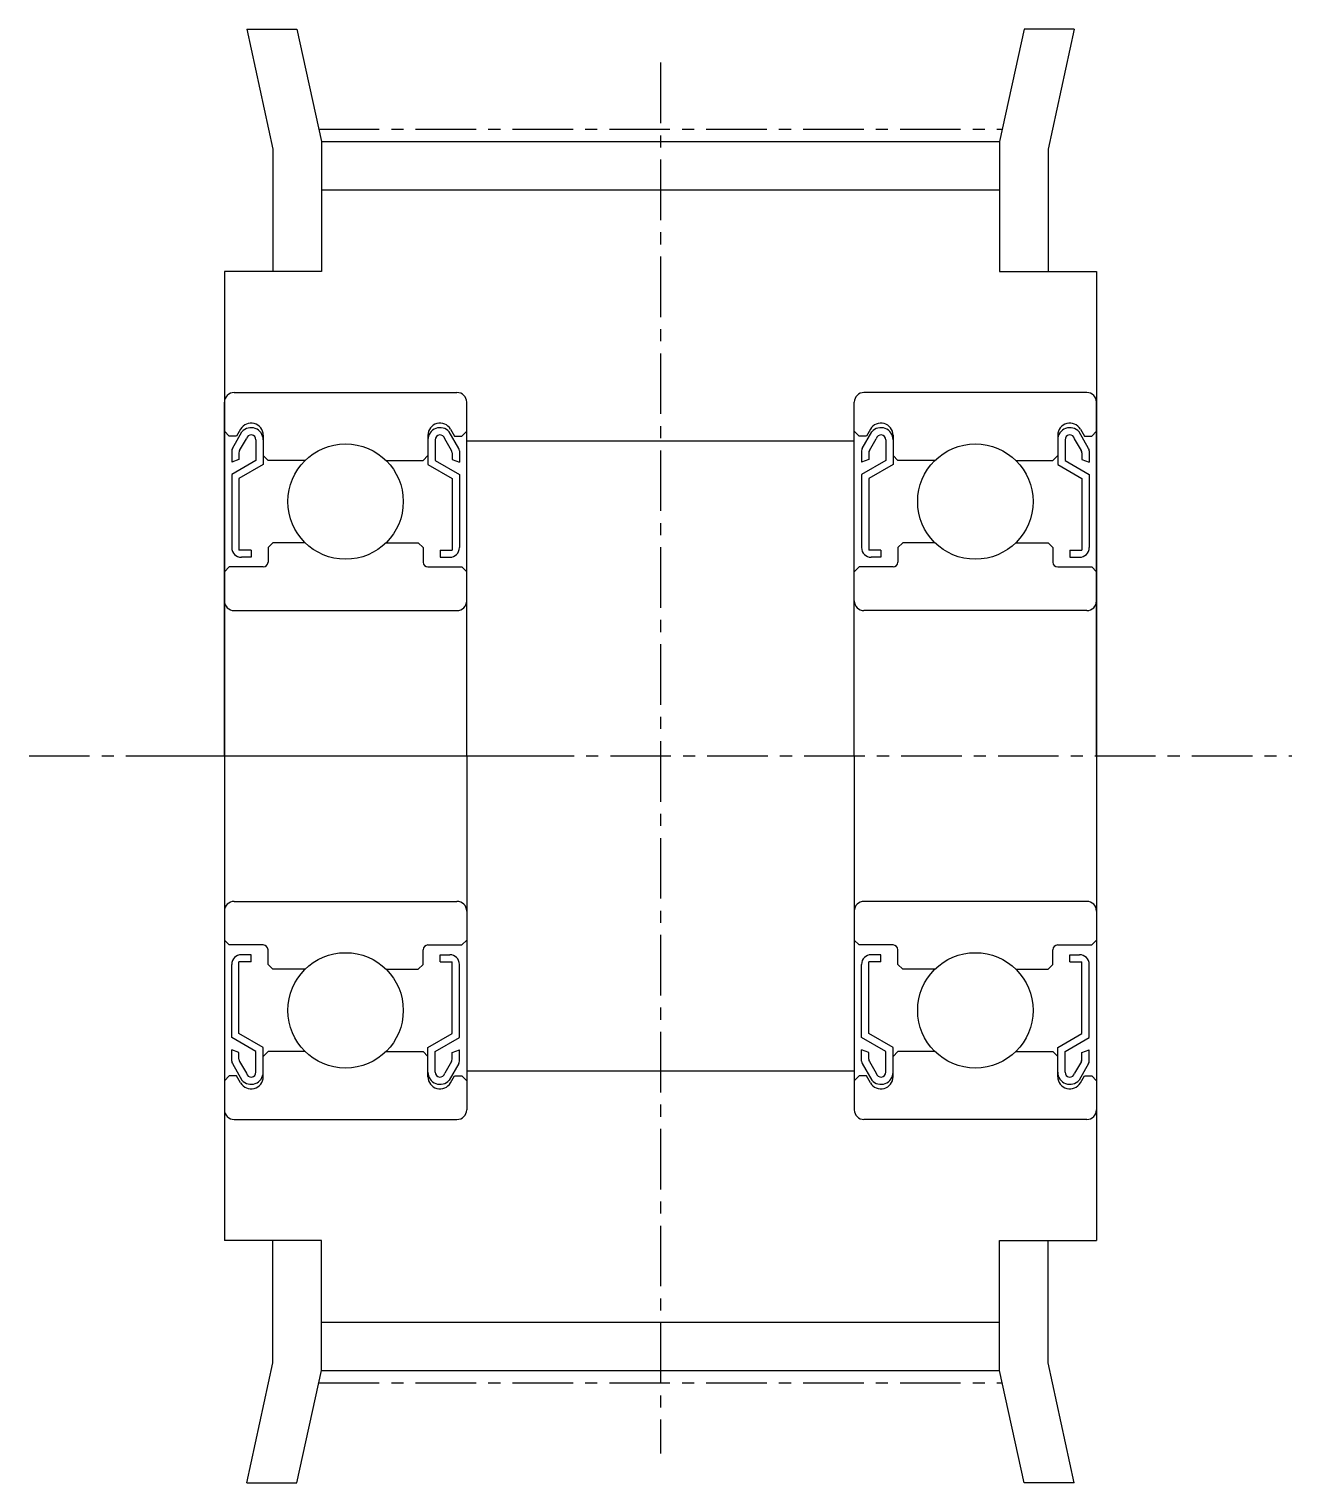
# Model space of a CAD drawing. Extents: x -286 to -132, y -61 to 67.
# Drawn here: x -157.58 to -131.52, y 36.91 to 66.91 of the extents above; entities outside this region: 2.
import ezdxf

# ---------------------------------------------------------------- set-up
doc = ezdxf.new("R2010")
doc.units = 0
doc.linetypes.add('CENTER', pattern=[2, 1.25, -0.25, 0.25, -0.25])
doc.layers.get('0').update_dxf_attribs({"linetype": 'CONTINUOUS'})
doc.layers.add('CENTER', color=1, linetype='CENTER')

msp = doc.modelspace()

# ---------------------------------------------------------------- linework, layer by layer
for p, q in [((-153.091, 66.914), (-152.055, 66.914)), ((-153.091, 66.914), (-152.551, 64.437)), ((-152.055, 66.914), (-151.551, 64.594)), ((-137.046, 66.914), (-137.551, 64.594)), ((-136.01, 66.914), (-137.046, 66.914)), ((-136.01, 66.914), (-136.551, 64.437)), ((-151.551, 64.594), (-137.551, 64.594)), ((-151.551, 64.594), (-151.551, 61.914)), ((-137.551, 64.594), (-137.551, 61.914)), ((-152.551, 64.437), (-152.551, 61.914)), ((-136.551, 64.437), (-136.551, 61.914)), ((-151.551, 63.599), (-137.551, 63.599)), ((-153.551, 61.914), (-153.551, 41.914)), ((-151.551, 61.914), (-153.551, 61.914)), ((-137.551, 61.914), (-135.551, 61.914)), ((-135.551, 61.914), (-135.551, 41.914)), ((-153.351, 59.414), (-148.751, 59.414)), ((-135.751, 59.414), (-140.351, 59.414)), ((-153.551, 51.914), (-153.551, 59.214)), ((-148.551, 51.914), (-148.551, 59.214)), ((-140.551, 51.914), (-140.551, 59.214)), ((-135.551, 51.914), (-135.551, 59.214)), ((-153.451, 58.514), (-153.551, 58.614)), ((-153.301, 58.514), (-153.451, 58.514)), ((-153.387, 58.26), (-153.19, 58.602)), ((-153.217, 58.658), (-153.301, 58.514)), ((-152.751, 58.533), (-152.751, 58.114)), ((-149.351, 58.533), (-149.351, 58.114)), ((-148.714, 58.26), (-148.911, 58.602)), ((-148.884, 58.658), (-148.801, 58.514)), ((-148.801, 58.514), (-148.65, 58.514)), ((-148.65, 58.514), (-148.551, 58.614)), ((-140.451, 58.514), (-140.551, 58.614)), ((-140.301, 58.514), (-140.451, 58.514)), ((-140.387, 58.26), (-140.19, 58.602)), ((-140.217, 58.658), (-140.301, 58.514)), ((-139.751, 58.533), (-139.751, 58.114)), ((-136.351, 58.533), (-136.351, 58.114)), ((-135.714, 58.26), (-135.911, 58.602)), ((-135.884, 58.658), (-135.801, 58.514)), ((-135.801, 58.514), (-135.65, 58.514)), ((-135.65, 58.514), (-135.551, 58.614)), ((-153.401, 58.21), (-153.401, 57.977)), ((-153.237, 58.22), (-153.098, 58.461)), ((-152.901, 58.439), (-152.901, 58.014)), ((-152.751, 58.439), (-152.751, 57.927)), ((-149.351, 58.439), (-149.351, 57.927)), ((-149.201, 58.439), (-149.201, 58.014)), ((-148.864, 58.22), (-149.003, 58.461)), ((-148.701, 58.21), (-148.701, 57.977)), ((-140.401, 58.21), (-140.401, 57.977)), ((-140.237, 58.22), (-140.098, 58.461)), ((-139.901, 58.439), (-139.901, 58.014)), ((-139.751, 58.439), (-139.751, 57.927)), ((-136.351, 58.439), (-136.351, 57.927)), ((-136.201, 58.439), (-136.201, 58.014)), ((-135.864, 58.22), (-136.003, 58.461)), ((-135.701, 58.21), (-135.701, 57.977)), ((-153.251, 58.032), (-153.401, 57.977)), ((-152.901, 58.014), (-153.401, 57.725)), ((-153.251, 58.17), (-153.251, 58.032)), ((-152.751, 57.927), (-153.251, 57.638)), ((-152.651, 58.014), (-152.751, 58.114)), ((-151.884, 58.014), (-152.651, 58.014)), ((-150.217, 58.014), (-149.45, 58.014)), ((-149.45, 58.014), (-149.351, 58.114)), ((-149.351, 57.927), (-148.851, 57.638)), ((-149.201, 58.014), (-148.701, 57.725)), ((-148.851, 58.17), (-148.851, 58.032)), ((-148.851, 58.032), (-148.701, 57.977)), ((-140.251, 58.032), (-140.401, 57.977)), ((-139.901, 58.014), (-140.401, 57.725)), ((-140.251, 58.17), (-140.251, 58.032)), ((-139.751, 57.927), (-140.251, 57.638)), ((-139.651, 58.014), (-139.751, 58.114)), ((-138.884, 58.014), (-139.651, 58.014)), ((-137.217, 58.014), (-136.45, 58.014)), ((-136.45, 58.014), (-136.351, 58.114)), ((-136.351, 57.927), (-135.851, 57.638)), ((-136.201, 58.014), (-135.701, 57.725)), ((-135.851, 58.17), (-135.851, 58.032)), ((-135.851, 58.032), (-135.701, 57.977)), ((-153.401, 57.725), (-153.401, 56.214)), ((-153.251, 57.638), (-153.251, 56.164)), ((-148.851, 57.638), (-148.851, 56.164)), ((-148.701, 57.725), (-148.701, 56.214)), ((-140.401, 57.725), (-140.401, 56.214)), ((-140.251, 57.638), (-140.251, 56.164)), ((-135.851, 57.638), (-135.851, 56.164)), ((-135.701, 57.725), (-135.701, 56.214)), ((-153.001, 56.164), (-153.251, 56.164)), ((-153.001, 56.164), (-153.001, 56.014)), ((-152.551, 56.314), (-152.651, 56.214)), ((-152.651, 56.214), (-152.651, 55.914)), ((-151.884, 56.314), (-152.551, 56.314)), ((-150.217, 56.314), (-149.551, 56.314)), ((-149.551, 56.314), (-149.451, 56.214)), ((-149.451, 56.214), (-149.451, 55.914)), ((-149.101, 56.164), (-148.851, 56.164)), ((-149.101, 56.164), (-149.101, 56.014)), ((-140.001, 56.164), (-140.251, 56.164)), ((-140.001, 56.164), (-140.001, 56.014)), ((-139.551, 56.314), (-139.651, 56.214)), ((-139.651, 56.214), (-139.651, 55.914)), ((-138.884, 56.314), (-139.551, 56.314)), ((-137.217, 56.314), (-136.551, 56.314)), ((-136.551, 56.314), (-136.451, 56.214)), ((-136.451, 56.214), (-136.451, 55.914)), ((-136.101, 56.164), (-136.101, 56.014)), ((-136.101, 56.164), (-135.851, 56.164)), ((-153.451, 55.814), (-153.551, 55.714)), ((-152.751, 55.814), (-153.451, 55.814)), ((-153.001, 56.014), (-153.201, 56.014)), ((-149.351, 55.814), (-148.651, 55.814)), ((-149.101, 56.014), (-148.901, 56.014)), ((-148.651, 55.814), (-148.551, 55.714)), ((-140.451, 55.814), (-140.551, 55.714)), ((-139.751, 55.814), (-140.451, 55.814)), ((-140.001, 56.014), (-140.201, 56.014)), ((-136.351, 55.814), (-135.651, 55.814)), ((-136.101, 56.014), (-135.901, 56.014)), ((-135.651, 55.814), (-135.551, 55.714)), ((-153.551, 55.564), (-153.55, 55.564)), ((-135.551, 55.564), (-135.551, 55.564)), ((-153.351, 54.914), (-148.751, 54.914)), ((-135.751, 54.914), (-140.351, 54.914)), ((-153.551, 53.739), (-153.551, 53.739)), ((-135.551, 53.739), (-135.551, 53.739)), ((-153.551, 51.914), (-153.551, 44.614)), ((-148.551, 51.914), (-148.551, 44.614)), ((-140.551, 51.914), (-140.551, 44.614)), ((-135.551, 51.914), (-135.551, 44.614)), ((-153.351, 48.914), (-148.751, 48.914)), ((-135.751, 48.914), (-140.351, 48.914)), ((-153.451, 48.014), (-153.551, 48.114)), ((-152.751, 48.014), (-153.451, 48.014)), ((-149.351, 48.014), (-148.651, 48.014)), ((-148.651, 48.014), (-148.551, 48.114)), ((-140.451, 48.014), (-140.551, 48.114)), ((-139.751, 48.014), (-140.451, 48.014)), ((-136.351, 48.014), (-135.651, 48.014)), ((-135.651, 48.014), (-135.551, 48.114)), ((-153.001, 47.814), (-153.201, 47.814)), ((-153.001, 47.664), (-153.001, 47.814)), ((-152.651, 47.614), (-152.651, 47.914)), ((-149.451, 47.614), (-149.451, 47.914)), ((-149.101, 47.814), (-148.901, 47.814)), ((-149.101, 47.664), (-149.101, 47.814)), ((-140.001, 47.814), (-140.201, 47.814)), ((-140.001, 47.664), (-140.001, 47.814)), ((-139.651, 47.614), (-139.651, 47.914)), ((-136.451, 47.614), (-136.451, 47.914)), ((-136.101, 47.814), (-135.901, 47.814)), ((-136.101, 47.664), (-136.101, 47.814)), ((-153.401, 46.102), (-153.401, 47.614)), ((-153.251, 46.189), (-153.251, 47.664)), ((-153.001, 47.664), (-153.251, 47.664)), ((-152.551, 47.514), (-152.651, 47.614)), ((-151.884, 47.514), (-152.551, 47.514)), ((-150.217, 47.514), (-149.551, 47.514)), ((-149.551, 47.514), (-149.451, 47.614)), ((-149.101, 47.664), (-148.851, 47.664)), ((-148.851, 46.189), (-148.851, 47.664)), ((-148.701, 46.102), (-148.701, 47.614)), ((-140.401, 46.102), (-140.401, 47.614)), ((-140.001, 47.664), (-140.251, 47.664)), ((-140.251, 46.189), (-140.251, 47.664)), ((-139.551, 47.514), (-139.651, 47.614)), ((-138.884, 47.514), (-139.551, 47.514)), ((-137.217, 47.514), (-136.551, 47.514)), ((-136.551, 47.514), (-136.451, 47.614)), ((-136.101, 47.664), (-135.851, 47.664)), ((-135.851, 46.189), (-135.851, 47.664)), ((-135.701, 46.102), (-135.701, 47.614)), ((-152.901, 45.814), (-153.401, 46.102)), ((-152.751, 45.9), (-153.251, 46.189)), ((-152.751, 45.389), (-152.751, 45.9)), ((-149.351, 45.9), (-148.851, 46.189)), ((-149.351, 45.389), (-149.351, 45.9)), ((-149.201, 45.814), (-148.701, 46.102)), ((-139.901, 45.814), (-140.401, 46.102)), ((-139.751, 45.9), (-140.251, 46.189)), ((-139.751, 45.389), (-139.751, 45.9)), ((-136.351, 45.9), (-135.851, 46.189)), ((-136.351, 45.389), (-136.351, 45.9)), ((-136.201, 45.814), (-135.701, 46.102)), ((-153.401, 45.617), (-153.401, 45.85)), ((-153.251, 45.796), (-153.401, 45.85)), ((-153.251, 45.657), (-153.251, 45.796)), ((-153.237, 45.607), (-153.098, 45.366)), ((-152.901, 45.389), (-152.901, 45.814)), ((-152.651, 45.814), (-152.751, 45.714)), ((-152.751, 45.294), (-152.751, 45.714)), ((-151.884, 45.814), (-152.651, 45.814)), ((-150.217, 45.814), (-149.45, 45.814)), ((-149.45, 45.814), (-149.351, 45.714)), ((-149.351, 45.294), (-149.351, 45.714)), ((-149.201, 45.389), (-149.201, 45.814)), ((-148.864, 45.607), (-149.003, 45.366)), ((-148.851, 45.796), (-148.701, 45.85)), ((-148.851, 45.657), (-148.851, 45.796)), ((-148.701, 45.617), (-148.701, 45.85)), ((-140.251, 45.796), (-140.401, 45.85)), ((-140.401, 45.617), (-140.401, 45.85)), ((-140.251, 45.657), (-140.251, 45.796)), ((-140.237, 45.607), (-140.098, 45.366)), ((-139.901, 45.389), (-139.901, 45.814)), ((-139.651, 45.814), (-139.751, 45.714)), ((-139.751, 45.294), (-139.751, 45.714)), ((-138.884, 45.814), (-139.651, 45.814)), ((-137.217, 45.814), (-136.45, 45.814)), ((-136.45, 45.814), (-136.351, 45.714)), ((-136.351, 45.294), (-136.351, 45.714)), ((-136.201, 45.389), (-136.201, 45.814)), ((-135.864, 45.607), (-136.003, 45.366)), ((-135.851, 45.796), (-135.701, 45.85)), ((-135.851, 45.657), (-135.851, 45.796)), ((-135.701, 45.617), (-135.701, 45.85)), ((-153.451, 45.314), (-153.551, 45.214)), ((-153.301, 45.314), (-153.451, 45.314)), ((-153.387, 45.567), (-153.19, 45.225)), ((-153.217, 45.169), (-153.301, 45.314)), ((-148.714, 45.567), (-148.911, 45.225)), ((-148.884, 45.169), (-148.801, 45.314)), ((-148.801, 45.314), (-148.65, 45.314)), ((-148.65, 45.314), (-148.551, 45.214)), ((-140.451, 45.314), (-140.551, 45.214)), ((-140.301, 45.314), (-140.451, 45.314)), ((-140.387, 45.567), (-140.19, 45.225)), ((-140.217, 45.169), (-140.301, 45.314)), ((-135.714, 45.567), (-135.911, 45.225)), ((-135.884, 45.169), (-135.801, 45.314)), ((-135.801, 45.314), (-135.65, 45.314)), ((-135.65, 45.314), (-135.551, 45.214)), ((-153.351, 44.414), (-148.751, 44.414)), ((-135.751, 44.414), (-140.351, 44.414)), ((-151.551, 41.914), (-153.551, 41.914)), ((-152.551, 39.391), (-152.551, 41.914)), ((-151.551, 39.234), (-151.551, 41.914)), ((-137.551, 41.914), (-135.551, 41.914)), ((-137.551, 39.234), (-137.551, 41.914)), ((-136.551, 39.391), (-136.551, 41.914)), ((-151.551, 40.229), (-137.551, 40.229)), ((-153.091, 36.914), (-152.551, 39.391)), ((-136.01, 36.914), (-136.551, 39.391)), ((-152.055, 36.914), (-151.551, 39.234)), ((-151.551, 39.234), (-137.551, 39.234)), ((-137.046, 36.914), (-137.551, 39.234)), ((-153.091, 36.914), (-152.055, 36.914)), ((-136.01, 36.914), (-137.046, 36.914))]:
    msp.add_line(p, q)
at = {"color": 7, "linetype": 'CONTINUOUS'}
for p, q in [((-148.551, 58.414), (-140.551, 58.414)), ((-148.551, 45.414), (-140.551, 45.414))]:
    msp.add_line(p, q, dxfattribs=at)
for centre in [(-151.051, 57.164), (-138.051, 57.164), (-151.051, 46.664), (-138.051, 46.664)]:
    msp.add_circle(centre, 1.191)
for centre, radius, start, end in [((-153.351, 59.214), 0.2, 90, 180), ((-148.751, 59.214), 0.2, 0, 90), ((-140.351, 59.214), 0.2, 90, 180), ((-135.751, 59.214), 0.2, 0, 90), ((-153.001, 58.533), 0.25, 359.9996, 150.0002), ((-153.001, 58.439), 0.25, 0, 139.1944), ((-153.001, 58.439), 0.1, 0, 167.1249), ((-149.101, 58.533), 0.25, 29.9998, 180.0004), ((-149.101, 58.439), 0.25, 40.8056, 180), ((-149.101, 58.439), 0.1, 12.8751, 180), ((-140.001, 58.533), 0.25, 359.9996, 150.0002), ((-140.001, 58.439), 0.25, 0, 139.1944), ((-140.001, 58.439), 0.1, 0, 167.1249), ((-136.101, 58.533), 0.25, 29.9998, 180.0004), ((-136.101, 58.439), 0.25, 40.8056, 180), ((-136.101, 58.439), 0.1, 12.8751, 180), ((-153.301, 58.21), 0.1, 150.0003, 180.0006), ((-153.151, 58.17), 0.1, 150.0003, 180.0006), ((-148.951, 58.17), 0.1, 359.9994, 29.9997), ((-148.801, 58.21), 0.1, 359.9994, 29.9997), ((-140.301, 58.21), 0.1, 150.0003, 180.0006), ((-140.151, 58.17), 0.1, 150.0003, 180.0006), ((-135.951, 58.17), 0.1, 359.9994, 29.9997), ((-135.801, 58.21), 0.1, 359.9994, 29.9997), ((-153.201, 56.214), 0.2, 180.0003, 270.0003), ((-148.901, 56.214), 0.2, 269.9997, 359.9997), ((-140.201, 56.214), 0.2, 180.0003, 270.0003), ((-135.901, 56.214), 0.2, 269.9997, 359.9997), ((-152.751, 55.914), 0.1, 270.0006, 0), ((-149.351, 55.914), 0.1, 180, 269.9994), ((-139.751, 55.914), 0.1, 270.0006, 0), ((-136.351, 55.914), 0.1, 180, 269.9994), ((-153.351, 55.114), 0.2, 180, 270), ((-148.751, 55.114), 0.2, 270, 0), ((-140.351, 55.114), 0.2, 180, 270), ((-135.751, 55.114), 0.2, 270, 0), ((-153.351, 48.714), 0.2, 90, 180), ((-148.751, 48.714), 0.2, 0, 90), ((-140.351, 48.714), 0.2, 90, 180), ((-135.751, 48.714), 0.2, 0, 90), ((-152.751, 47.914), 0.1, 0, 89.9994), ((-149.351, 47.914), 0.1, 90.0006, 180), ((-139.751, 47.914), 0.1, 0, 89.9994), ((-136.351, 47.914), 0.1, 90.0006, 180), ((-153.201, 47.614), 0.2, 89.9997, 179.9997), ((-148.901, 47.614), 0.2, 0.0003, 90.0003), ((-140.201, 47.614), 0.2, 89.9997, 179.9997), ((-135.901, 47.614), 0.2, 0.0003, 90.0003), ((-153.301, 45.617), 0.1, 179.9994, 209.9997), ((-153.151, 45.657), 0.1, 179.9994, 209.9997), ((-148.951, 45.657), 0.1, 330.0003, 0.0006), ((-148.801, 45.617), 0.1, 330.0003, 0.0006), ((-140.301, 45.617), 0.1, 179.9994, 209.9997), ((-140.151, 45.657), 0.1, 179.9994, 209.9997), ((-135.951, 45.657), 0.1, 330.0003, 0.0006), ((-135.801, 45.617), 0.1, 330.0003, 0.0006), ((-153.001, 45.389), 0.25, 220.8056, 0), ((-153.001, 45.389), 0.1, 192.8751, 0), ((-149.101, 45.389), 0.25, 180, 319.1944), ((-149.101, 45.389), 0.1, 180, 347.1249), ((-140.001, 45.389), 0.25, 220.8056, 0), ((-140.001, 45.389), 0.1, 192.8751, 0), ((-136.101, 45.389), 0.25, 180, 319.1944), ((-136.101, 45.389), 0.1, 180, 347.1249), ((-153.001, 45.294), 0.25, 209.9998, 0.0004), ((-149.101, 45.294), 0.25, 179.9996, 330.0002), ((-140.001, 45.294), 0.25, 209.9998, 0.0004), ((-136.101, 45.294), 0.25, 179.9996, 330.0002), ((-153.351, 44.614), 0.2, 180, 270), ((-148.751, 44.614), 0.2, 270, 0), ((-140.351, 44.614), 0.2, 180, 270), ((-135.751, 44.614), 0.2, 270, 0)]:
    msp.add_arc(centre, radius, start, end)
at = {"layer": 'CENTER', "color": 1, "linetype": 'CENTER'}
for p, q in [((-144.551, 66.221), (-144.551, 37.519)), ((-151.605, 64.849), (-137.496, 64.849)), ((-157.584, 51.914), (-131.517, 51.914)), ((-154.708, 51.914), (-147.197, 51.914)), ((-151.605, 38.979), (-137.496, 38.979))]:
    msp.add_line(p, q, dxfattribs=at)

# ---------------------------------------------------------------- texts
at = {"color": 7, "linetype": 'CONTINUOUS'}
for s, p in [('AATFW40-MXL050-6', (-285.987, -49.998)), ('AATFW40-MXL050', (-285.987, -60.81))]:
    msp.add_text(s, height=6, dxfattribs=at).set_placement(p)

doc.saveas('drawing.dxf')
